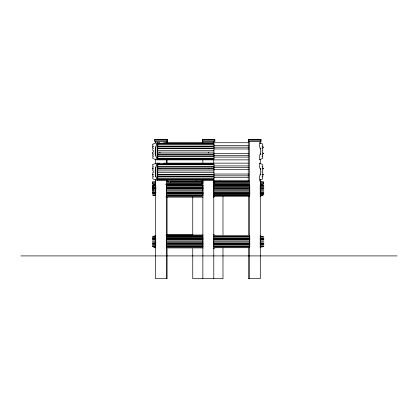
<?xml version="1.0" encoding="UTF-8"?>
<svg xmlns="http://www.w3.org/2000/svg" width="418" height="418" viewBox="0 0 418 418"><rect width="100%" height="100%" fill="white"/><g stroke="black" fill="none" stroke-linecap="round" stroke-linejoin="round"><path stroke-width="0.63" d="M157.779 156.51L157.748 158.662L157.137 159.859L248.302 159.859M157.779 176.929L157.748 179.082L157.137 180.278L248.302 180.278M213.347 142.726L213.959 143.928L213.99 146.075L157.664 146.075L157.664 146.655L213.99 146.655L213.99 148.05L157.664 148.05L157.664 148.63L213.99 148.63L213.99 150.485L157.664 150.485L157.664 152.105L213.99 152.105L213.99 153.96L157.664 153.96L157.664 154.54L213.99 154.54L213.99 155.93L157.664 155.93L157.664 156.51L213.99 156.51L213.959 158.662L213.347 159.859M213.347 163.145L213.959 164.347L213.99 166.495L157.664 166.495L157.664 167.075L213.99 167.075L213.99 168.464L157.664 168.464L157.664 169.044L213.99 169.044L213.99 170.899L157.664 170.899L157.664 172.524L213.99 172.524L213.99 174.379L157.664 174.379L157.664 174.959L213.99 174.959L213.99 176.349L157.664 176.349L157.664 176.929L213.99 176.929L213.959 179.082L213.347 180.278M160.052 146.687L159.702 146.734L159.922 146.457M160.037 152.774L159.686 152.68L160.052 152.774M160.037 168.626L159.681 168.579L160.021 168.485M160.052 174.719L159.681 174.667L160.037 174.719M208.833 146.509L208.572 146.77L208.848 146.509M208.76 152.831L208.572 152.596M260.294 153.615L259.301 157.09L259.301 159.859L262.75 158.401L262.77 156.51L262.154 156.51L262.154 155.93L262.77 155.93L262.77 154.54L262.154 154.54L262.154 153.96L262.77 153.96L262.77 152.105L262.154 152.105L262.154 150.485L262.77 150.485L262.77 148.63L262.154 148.63L262.154 148.05L262.77 148.05L262.77 146.655L262.154 146.655L262.154 146.075L262.77 146.075L262.692 144.048L259.301 142.726L259.301 145.495L260.294 148.975M260.294 174.034L259.301 177.509L259.301 180.278L262.692 178.961L262.77 176.929L262.154 176.929L262.154 176.349L262.77 176.349L262.77 174.959L262.154 174.959L262.154 174.379L262.77 174.379L262.77 172.524L262.154 172.524L262.154 170.899L262.77 170.899L262.77 169.044L262.154 169.044L262.154 168.464L262.77 168.464L262.77 167.075L262.154 167.075L262.154 166.495L262.77 166.495L262.75 164.608L259.301 163.145L259.301 165.915L260.294 169.394M159.963 168.637L159.77 168.417M208.833 168.71L208.572 168.449M208.833 174.802L208.702 174.478M208.587 152.596L208.848 152.857M208.587 168.449L208.587 168.71M208.718 174.478L208.848 174.802M208.848 168.71L208.572 168.71M155.339 235.527L153.563 236.358L154.477 236.358M214.382 196.773L213.217 196.956L213.99 196.956M214.382 248.266L213.217 248.444L213.99 248.444M154.717 139.638L167.064 139.638M202.484 139.638L214.831 139.638M248.673 139.638L261.015 139.638M154.717 140.767L167.064 140.767M202.484 140.767L214.831 140.767M248.673 140.767L261.015 140.767M248.323 140.939L248.605 140.939M248.297 141.639L261.015 141.639L261.015 139.33L248.297 139.33L248.245 181.506L249.107 181.506L249.107 181.166L248.245 181.166M157.137 159.859L157.137 142.726L159.718 142.726M163.595 142.726L248.302 142.726M157.137 142.726L157.377 143.217L213.593 143.217M157.377 143.217L157.696 143.776L213.906 143.776M157.696 143.776L157.779 144.335L213.99 144.335M214.063 145.495L248.302 145.495M213.922 147.178L248.814 147.178M213.875 148.975L248.767 148.975M213.875 153.615L248.767 153.615M213.922 155.412L248.814 155.412M214.063 157.09L248.302 157.09M157.779 158.25L213.99 158.25M157.696 158.809L213.906 158.809M157.377 159.373L213.593 159.373M157.137 180.278L157.137 163.145L159.718 163.145M163.595 163.145L248.302 163.145M157.137 163.145L157.377 163.637L213.593 163.637M157.377 163.637L157.696 164.196L213.906 164.196M157.696 164.196L157.779 164.755L213.99 164.755M214.063 165.915L248.302 165.915M213.922 167.592L248.814 167.592M213.875 169.394L248.767 169.394M213.875 174.034L248.767 174.034M213.922 175.832L248.814 175.832M214.063 177.509L248.302 177.509M157.779 178.669L213.99 178.669M157.696 179.228L213.906 179.228M157.377 179.787L213.593 179.787M167.054 181.166L167.916 181.166L167.916 181.506L167.054 181.506L167.08 180.106M213.828 181.166L214.69 181.166L214.69 181.506L213.828 181.506M260.132 181.166L260.566 181.166L260.566 181.506L260.132 181.506M166.719 181.543L168.25 181.543M195.488 181.543L197.019 181.543M200.342 181.543L201.873 181.543M213.493 181.543L215.024 181.543M219.142 181.543L220.673 181.543M247.911 181.543L249.441 181.543M260.132 181.543L260.9 181.543M166.719 181.621L168.25 181.621M195.488 181.621L197.019 181.621M200.342 181.621L201.873 181.621M213.52 181.621L215.024 181.621M219.142 181.621L220.673 181.621M247.911 181.621L249.415 181.621M260.132 181.621L260.9 181.621M200.421 181.762L170.487 181.762L170.487 182.17M201.722 181.762L203.023 181.762M214.732 181.762L219.288 181.762M220.589 181.762L247.921 181.762M155.747 181.861L152.502 181.861L152.502 184.171L155.747 184.171M166.38 181.861L203.169 181.861M213.561 181.861L249.671 181.861M260.33 181.861L263.58 181.861L263.58 184.171L260.33 184.171M152.502 182.17L155.747 182.17M166.38 182.17L203.169 182.17M213.561 182.17L249.671 182.17M260.33 182.17L263.58 182.17M152.502 183.293L155.747 183.293M166.38 183.293L203.169 183.293M213.561 183.293L249.671 183.293M260.33 183.293L263.58 183.293M165.732 184.171L201.34 184.171L201.34 181.861M249.671 184.171L214.711 184.171L214.711 181.861M165.946 184.218L198.038 184.218M198.607 184.218L202.009 184.218M219.586 184.27L220.223 184.213M195.932 184.375L196.57 184.322M219.586 184.322L220.223 184.322M195.932 184.427L196.57 184.427M219.586 184.427L220.223 184.427M195.932 184.484L196.57 184.484M219.586 184.484L220.208 184.484M195.932 184.641L196.57 184.641M219.586 184.641L220.166 184.589M195.932 184.699L196.57 184.699M219.586 184.699L220.114 184.699M153.563 184.866L154.477 184.866M213.379 184.866L249.321 184.866M260.179 184.866L262.697 184.866M153.62 185.049L155.6 185.049M166.996 185.049L202.939 185.049M152.68 185.231L153.625 185.231M213.264 185.231L249.76 185.231M260.43 185.231L263.58 185.231M152.737 185.414L155.888 185.414M166.557 185.414L203.059 185.414M152.445 185.597L153.39 185.597M213.697 185.597L249.88 185.597M260.085 185.597L263.815 185.597M152.502 185.78L155.679 185.78M166.437 185.78L203.252 185.78M152.445 186.731L153.39 186.731M213.332 186.731L249.88 186.731M260.085 186.731L263.815 186.731M152.502 186.919L155.961 186.919M166.437 186.919L203.252 186.919M152.445 187.112L153.39 187.112M213.332 187.112L249.88 187.112M260.085 187.112L263.815 187.112M152.502 187.295L155.961 187.295M166.437 187.295L203.252 187.295M152.445 188.022L153.39 188.022M213.332 188.022L249.88 188.022M260.085 188.022L263.815 188.022M152.502 188.204L155.961 188.204M166.437 188.204L203.252 188.204M152.445 188.398L153.39 188.398M213.332 188.398L249.88 188.398M260.085 188.398L263.815 188.398M152.502 188.581L155.961 188.581M166.437 188.581L203.252 188.581M152.445 189.61L153.39 189.61M213.332 189.61L249.88 189.61M260.085 189.61L263.815 189.61M152.502 189.793L155.961 189.793M166.437 189.793L203.252 189.793M152.445 190.671L153.39 190.671M213.332 190.671L249.88 190.671M260.085 190.671L263.815 190.671M152.502 190.854L155.961 190.854M166.437 190.854L203.252 190.854M152.445 191.883L153.39 191.883M213.332 191.883L249.88 191.883M260.085 191.883L263.815 191.883M152.502 192.066L155.961 192.066M166.437 192.066L203.252 192.066M152.445 192.259L153.39 192.259M213.332 192.259L249.88 192.259M260.085 192.259L263.815 192.259M152.502 192.442L155.961 192.442M166.437 192.442L203.252 192.442M213.332 193.168L249.88 193.168M260.085 193.168L263.815 193.168M152.502 193.351L155.679 193.351M166.437 193.351L203.252 193.351M213.332 193.55L249.88 193.55M260.085 193.55L263.815 193.55M152.502 193.733L155.679 193.733M166.437 193.733L203.252 193.733M213.697 194.684L249.88 194.684M260.085 194.684L263.815 194.684M152.502 194.866L155.679 194.866M166.437 194.866L203.252 194.866M213.264 195.049L249.76 195.049M260.43 195.049L263.58 195.049M152.737 195.232L155.888 195.232M166.557 195.232L203.059 195.232M213.379 195.415L249.321 195.415M260.179 195.415L262.697 195.415M153.62 195.598L155.6 195.598M166.996 195.598L202.939 195.598M214.309 196.246L249.724 196.246M260.069 196.246L260.921 196.246M165.946 196.429L202.009 196.429M166.071 197.139L203.101 197.139M167.19 234.817L192.86 234.817M213.99 234.817L213.217 234.817L214.382 234.994M165.936 235L202.97 235M214.309 235.527L249.724 235.527M260.069 235.527L260.921 235.527M166.458 235.71L203.122 235.71M213.379 236.358L249.321 236.358M260.179 236.358L262.697 236.358M153.484 236.541L155.47 236.541M166.866 236.541L202.808 236.541M152.68 236.724L153.625 236.724M213.264 236.724L249.76 236.724M260.43 236.724L263.58 236.724M152.607 236.907L155.757 236.907M166.421 236.907L202.923 236.907M213.697 237.09L249.88 237.09M260.085 237.09L263.815 237.09M152.366 237.272L155.543 237.272M166.307 237.272L203.117 237.272M213.332 238.223L249.88 238.223M260.085 238.223L263.815 238.223M152.366 238.406L155.83 238.406M166.307 238.406L203.117 238.406M213.332 238.6L249.88 238.6M260.085 238.6L263.815 238.6M152.366 238.788L155.83 238.788M166.307 238.788L203.117 238.788M213.332 239.509L249.88 239.509M260.085 239.509L263.815 239.509M152.366 239.692L155.83 239.692M166.307 239.692L203.117 239.692M213.332 239.89L249.88 239.89M260.085 239.89L263.815 239.89M152.366 240.073L155.83 240.073M166.307 240.073L203.117 240.073M213.332 241.102L249.88 241.102M260.085 241.102L263.815 241.102M152.366 241.285L155.83 241.285M166.307 241.285L203.117 241.285M213.332 242.163L249.88 242.163M260.085 242.163L263.815 242.163M152.366 242.346L155.83 242.346M166.307 242.346L203.117 242.346M213.332 243.37L249.88 243.37M260.085 243.37L263.815 243.37M152.366 243.558L155.83 243.558M166.307 243.558L203.117 243.558M213.332 243.751L249.88 243.751M260.085 243.751L263.815 243.751M152.366 243.934L155.83 243.934M166.307 243.934L203.117 243.934M213.332 244.661L249.88 244.661M260.085 244.661L263.815 244.661M152.366 244.844L155.83 244.844M166.307 244.844L203.117 244.844M213.332 245.037L249.88 245.037M260.085 245.037L263.815 245.037M152.366 245.22L155.83 245.22M166.307 245.22L203.117 245.22M213.697 246.176L249.88 246.176M260.085 246.176L263.815 246.176M152.366 246.359L155.543 246.359M166.307 246.359L203.117 246.359M213.264 246.542L249.76 246.542M260.43 246.542L263.58 246.542M152.607 246.724L155.757 246.724M166.421 246.724L202.923 246.724M213.379 246.907L249.321 246.907M260.179 246.907L262.697 246.907M155.47 247.09L153.484 247.09L155.261 247.921M166.866 247.09L202.808 247.09M214.309 247.733L249.724 247.733M260.069 247.733L260.921 247.733M166.458 247.921L203.122 247.921M20.9 255.91L397.1 255.91M263.277 147.099L263.277 147.465M263.277 153.192L263.277 153.552M263.277 168.397L263.277 168.762M263.277 174.489L263.277 174.849M263.215 147.099L263.215 147.465M263.215 153.192L263.215 153.552M263.215 168.397L263.215 168.762M263.215 174.489L263.215 174.849M260.639 139.33L260.639 141.639M260.304 141.592L260.304 143.552M260.304 148.118L260.304 154.65M260.304 159.216L260.304 163.788M260.304 168.355L260.304 174.881M260.304 179.453L260.304 278.67L248.323 278.67L248.323 247.989M249.384 141.592L249.384 182.065M249.384 184.019L249.384 278.67M248.673 139.33L248.673 141.639M248.673 181.166L248.673 181.506M248.323 196.423L248.323 234.932M222.987 196.434L222.987 234.942M222.987 247.994L222.987 278.67L192.755 278.67L192.755 248.647M219.91 181.166L219.91 181.506M214.262 181.166L214.262 181.506M213.875 146.075L213.875 146.655M213.875 148.05L213.875 148.63M213.875 150.485L213.875 152.105M213.875 153.96L213.875 154.54M213.875 155.93L213.875 156.51M213.875 166.495L213.875 167.075M213.875 168.464L213.875 169.044M213.875 170.899L213.875 172.524M213.875 174.379L213.875 174.959M213.875 176.349L213.875 176.929M213.781 141.592L213.781 144.205M213.781 158.563L213.781 163.788M213.781 178.799L213.781 278.67M202.861 141.592L202.861 142.899M202.861 159.216L202.861 163.135M202.861 180.106L202.861 278.67M201.11 181.166L201.11 181.506M196.251 181.166L196.251 181.506M192.755 197.087L192.755 234.942M167.487 181.166L167.487 181.506M167.064 139.33L167.08 142.899M167.08 159.216L167.08 163.135M167.08 197.077L167.08 234.932M167.08 248.642L167.08 278.67L155.433 278.67L155.433 179.453M166.348 141.592L166.348 142.899M166.348 159.216L166.348 163.135M166.348 180.106L166.348 182.065M166.348 184.019L166.348 278.67M157.779 144.335L157.779 146.075M157.779 146.655L157.779 148.05M157.779 148.63L157.779 150.485M157.779 152.105L157.779 153.96M157.779 154.54L157.779 155.93M157.779 164.755L157.779 166.495M157.779 167.075L157.779 168.464M157.779 169.044L157.779 170.899M157.779 172.524L157.779 174.379M157.779 174.959L157.779 176.349M155.433 141.592L155.433 142.899M155.433 146.817L155.433 155.951M155.433 159.216L155.433 163.788M155.433 167.048L155.433 176.84M152.471 146.755L152.471 147.115M152.471 152.842L152.533 153.202M152.471 168.397L152.533 168.762M152.471 174.489L152.471 174.849M152.789 144.189L152.769 146.075L153.39 146.075L153.39 146.655L152.769 146.655L152.769 148.05L153.39 148.05L153.39 148.63L152.769 148.63L152.769 150.485L153.39 150.485L153.39 152.105L152.769 152.105L152.769 153.96L153.39 153.96L153.39 154.54L152.769 154.54L152.769 155.93L153.39 155.93L153.39 156.51L152.769 156.51L152.789 158.401L156.243 159.859L156.243 157.09L155.25 153.615L155.25 148.975L156.243 145.495L156.243 142.726L152.789 144.189M152.789 164.608L152.769 166.495L153.39 166.495L153.39 167.075L152.769 167.075L152.769 168.464L153.39 168.464L153.39 169.044L152.769 169.044L152.769 170.899L153.39 170.899L153.39 172.524L152.769 172.524L152.769 174.379L153.39 174.379L153.39 174.959L152.769 174.959L152.769 176.349L153.39 176.349L153.39 176.929L152.769 176.929L152.789 178.82L156.243 180.278L156.243 177.509L155.25 174.034L155.25 169.394L156.243 165.915L156.243 163.145L152.789 164.608M155.344 153.025L155.062 153.134L155.344 153.025M167.466 139.33L154.717 139.33L154.717 141.639L167.466 141.639L167.466 139.33M214.831 139.33L202.484 139.33L202.484 141.639L214.831 141.639L214.831 139.33M260.404 153.369L260.68 153.484L260.404 153.369M260.404 174.667L260.68 174.781L260.404 174.667M196.685 181.166L195.823 181.166L195.823 181.506L196.685 181.506L196.685 181.166M201.539 181.166L200.677 181.166L200.677 181.506L201.539 181.506L201.539 181.166M220.338 181.166L219.476 181.166L219.476 181.506L220.338 181.506L220.338 181.166"/></g></svg>
